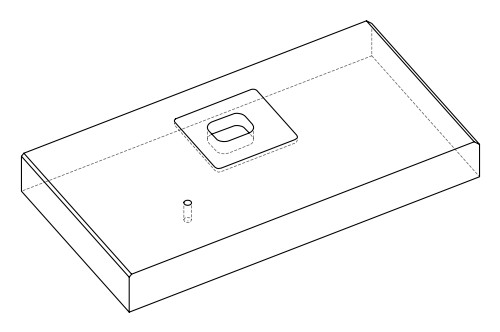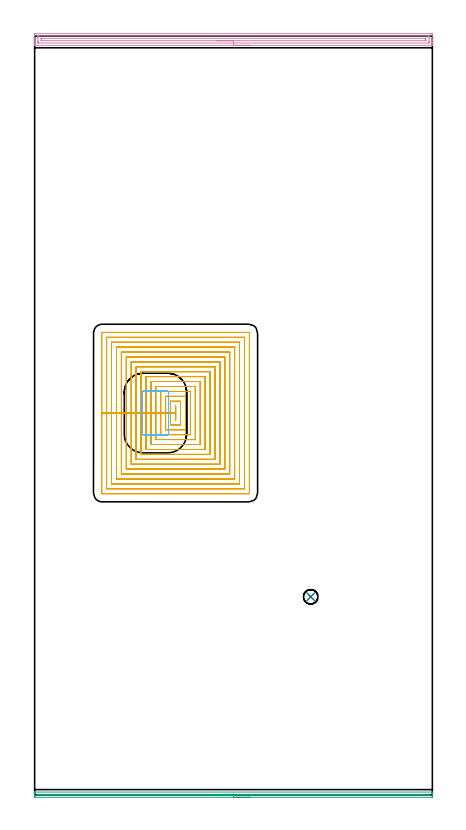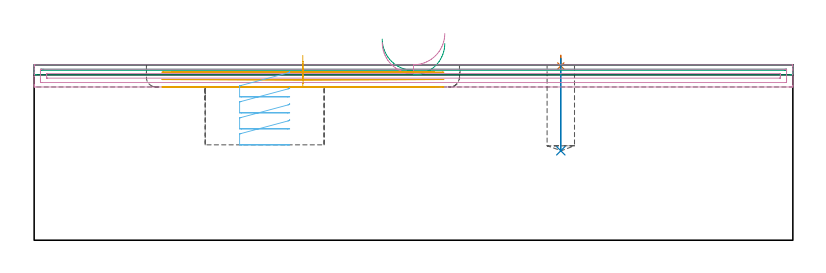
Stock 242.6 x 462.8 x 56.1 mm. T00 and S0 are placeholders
(PLAN: 6 operations, 4 tool changes, 30.8 min)
(1 SPOT_DRILL | STEP1POCKET | NXT0321_9005460120000 | 0.03 min | 0 mm3)
(2 DRILL_BLIND_HOLE_INTO_CENTER | STEP1POCKET | NXT0301_059 | 0.12 min | 1594 mm3)
(3 AREA_MILL | FG_CHAMFER_SURFACE | UGT0205_001 | 4.02 min | 1243 mm3)
(4 AREA_MILL_1 | FG_CHAMFER_SURFACE_1 | UGT0205_001 | 6.01 min | 6115 mm3)
(5 MILL_RECTANGULAR_POCKET | POCKET_RECTANGULAR_STRAIGHT | UGT0201_089 | Follow Part, ap 2.5, ae 75% | 19.44 min | 76011 mm3)
(6 MILL_RECTANGULAR_POCKET_1 | POCKET_RECTANGULAR_STRAIGHT_1 | UGT0201_105 | Follow Part, ap 5.5, ae 75% | 1.19 min | 32049 mm3)
(TOOL NXT0321_9005460120000 | NC Spot Drill, 142deg, 12mm, Carbide, Uncoated | D12 PA142 FL30 Z2)
(TOOL NXT0301_059 | Carbide Drill 8.8mm [860.1-0880-026A1-MM 2214] | D8.8 PA140 FL47 Z2)
(TOOL UGT0205_001 | Chamfer Mill 20 x 3 x 45 deg. | D20 FL50 Z2)
(TOOL UGT0201_089 | End mill 10 mm | D10 R3 FL22 Z4)
(TOOL UGT0201_105 | End Mill 22 mm | D22 FL25 Z2)
(OP 1 SPOT_DRILL)
G17 G21 G94 G90
T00 M6
G54
G17 G0 G90 X168.4 Y120.8 S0 M3
G43 Z66.1 H0
G94 G81 G98 Z55.721 F250. R59.1
G80
M5
M2
(OP 2 DRILL_BLIND_HOLE_INTO_CENTER)
G17 G21 G94 G90
T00 M6
G54
G17 G0 G90 X168.4 Y120.8 S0 M3
G43 Z66.1 H1
G94 G81 G98 Z28.6 F250. R58.1
G80
M5
M2
(OP 3 AREA_MILL)
G17 G21 G94 G90
T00 M6
G54
G17 G0 G90 X131.3 Y-1.5 S1061 M3
G43 Z66.1 H0
Z62.9
G94 G1 X131.262 Z62.028 F250.
X131.148 Z61.164
X130.959 Z60.312
X130.697 Z59.48
X130.363 Z58.674
X129.96 Z57.9
X129.492 Z57.164
X128.96 Z56.472
X128.371 Z55.829
X127.728 Z55.24
X127.036 Z54.708
X126.3 Z54.24
X125.526 Z53.837
X124.72 Z53.503
X123.888 Z53.241
X123.036 Z53.052
X122.172 Z52.938
X121.3 Z52.9
X0.626
X0.325 Y-1.498
X0.01 Y-1.493 Z52.902
X0. Y-1.205 Z53.189
Y-0.683 Z53.714
Y-0.335 Z54.061
Y0.187 Z54.583
Y0.535 Z54.93
Y1.231 Z55.63
Y1.465 Z55.864
X0.002 Y1.584 Z55.976
X0.01 Y1.697 Z56.088
X0.179 Y1.7 Z56.1
X242.421
X242.59 Y1.697 Z56.088
X242.598 Y1.584 Z55.976
X242.6 Y1.465 Z55.864
Y1.23 Z55.63
Y0.535 Z54.93
Y-0.683 Z53.714
X242.596 Y-1.205 Z53.189
X242.59 Y-1.493 Z52.902
X242.275 Y-1.498 Z52.9
X241.974 Y-1.5
X121.3
Y-0.086 Z54.314
X2.413 Y-0.085 Z54.315
X2.155 Y-0.084 Z54.316
X2.053 Y-0.081 Z54.319
X2.01 Y-0.079 Z54.321
X2.008 Y-0.055 Z54.345
X2.007 Y0.06 Z54.46
X2.027 Y0.279 Z54.679
X2.26 Y0.283 Z54.683
X2.413 Y0.284 Z54.684
X2.67 Y0.285 Z54.685
X3.051 Y0.286 Z54.686
X240.187 Y0.285 Z54.685
X240.445 Y0.284 Z54.684
X240.547 Y0.281 Z54.681
X240.59 Y0.278 Z54.678
X240.592 Y0.254 Z54.654
X240.598 Y0.134 Z54.534
X240.596 Y-0.011 Z54.389
X240.593 Y-0.06 Z54.34
X240.591 Y-0.076 Z54.324
X240.567 Y-0.079 Z54.321
X240.187 Y-0.083 Z54.317
X239.93 Y-0.085 Z54.315
X121.3 Y-0.086 Z54.314
X120.428 Z54.352
X119.564 Z54.466
X118.712 Z54.655
X117.88 Z54.917
X117.074 Z55.251
X116.3 Z55.654
X115.564 Z56.123
X114.872 Z56.654
X114.229 Z57.243
X113.64 Z57.886
X113.108 Z58.578
X112.64 Z59.314
X112.237 Z60.088
X111.903 Z60.894
X111.641 Z61.726
X111.452 Z62.578
X111.338 Z63.443
X111.3 Z64.314
G0 Z66.1
M5
M2
(OP 4 AREA_MILL_1)
G17 G21 G94 G90
T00 M6
G54
G17 G0 G90 X131.3 Y457.2 S1061 M3
G43 Z66.1 H0
G94 G1 X131.262 Z65.228 F250.
X131.148 Z64.363
X130.959 Z63.512
X130.697 Z62.68
X130.363 Z61.874
X129.96 Z61.1
X129.492 Z60.364
X128.96 Z59.672
X128.371 Z59.029
X127.728 Z58.439
X127.036 Z57.908
X126.3 Z57.44
X125.526 Z57.037
X124.72 Z56.703
X123.888 Z56.441
X123.036 Z56.252
X122.172 Z56.138
X121.3 Z56.1
X0.178
X0.008 Y457.203 Z56.088
X0.007 Y457.208 Z56.083
X0. Y457.569 Z55.731
Y457.839 Z55.46
Y458.544 Z54.75
Y459.779 Z53.518
Y460.309 Z52.986
Y460.926 Z52.369
Y463.573 Z49.724
X0.003 Y463.838 Z49.459
X0.01 Y464.292 Z49.006
X0.162 Y464.295 Z49.003
X0.625 Y464.3 Z49.
X241.506
X241.975 Y464.299 Z49.001
X242.438 Y464.295 Z49.003
X242.59 Y464.291 Z49.006
X242.6 Y463.838 Z49.459
Y460.309 Z52.986
Y458.897 Z54.399
Y458.544 Z54.75
Y457.839 Z55.46
Y457.569 Z55.73
X242.593 Y457.208 Z56.083
X242.592 Y457.203 Z56.088
X242.423 Y457.2 Z56.1
X121.3
Y458.614 Z54.686
X2.413 Y458.615 Z54.685
X2.342
X2.035 Y458.621 Z54.679
X2.01 Y458.721 Z54.579
X2.003 Y458.95 Z54.35
X2.001 Y459.427 Z53.873
X2. Y459.834 Z53.466
Y461.599 Z51.701
X2.001 Y462.073 Z51.227
X2.003 Y462.478 Z50.822
X2.012 Y462.879 Z50.421
X2.413 Y462.885 Z50.415
X2.484
X240.187
X240.259
X240.565 Y462.879 Z50.421
X240.59 Y462.779 Z50.521
X240.597 Y462.55 Z50.75
X240.599 Y462.073 Z51.227
X240.6 Y461.666 Z51.634
Y459.901 Z53.399
X240.599 Y459.427 Z53.873
X240.597 Y459.022 Z54.278
X240.588 Y458.621 Z54.679
X240.187 Y458.615 Z54.685
X240.116
X121.3 Y458.614 Z54.686
Y460.029 Z53.271
X4.201
X4.106 Y460.03 Z53.27
X4.032 Y460.033 Z53.267
X4.015 Y460.035 Z53.265
X4.01 Y460.055 Z53.245
X4.006 Y460.111 Z53.189
X4.001 Y460.309 Z52.991
X4. Y460.507 Z52.793
X4.001 Y461.191 Z52.109
X4.003 Y461.387 Z51.913
X4.01 Y461.454 Z51.846
X4.014 Y461.466 Z51.834
X4.025 Y461.467 Z51.833
X4.059 Y461.47 Z51.83
X4.201 Y461.471 Z51.829
X238.399
X238.494 Y461.47 Z51.83
X238.568 Y461.467 Z51.833
X238.585 Y461.465 Z51.835
X238.59 Y461.445 Z51.855
X238.594 Y461.389 Z51.911
X238.599 Y461.191 Z52.109
X238.6 Y460.993 Z52.307
X238.599 Y460.309 Z52.991
X238.597 Y460.113 Z53.187
X238.59 Y460.046 Z53.254
X238.586 Y460.035 Z53.265
X238.575 Y460.033 Z53.267
X238.541 Y460.03 Z53.27
X238.399 Y460.029 Z53.271
X121.3
X120.428 Z53.31
X119.564 Z53.423
X118.712 Z53.612
X117.88 Z53.875
X117.074 Z54.208
X116.3 Z54.611
X115.564 Z55.08
X114.872 Z55.611
X114.229 Z56.2
X113.64 Z56.844
X113.108 Z57.536
X112.64 Z58.271
X112.237 Z59.045
X111.903 Z59.851
X111.641 Z60.683
X111.452 Z61.535
X111.338 Z62.4
X111.3 Z63.271
G0 Z66.1
M5
M2
(OP 5 MILL_RECTANGULAR_POCKET)
G17 G21 G94 G90
T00 M6
G54
G17 G0 G90 X85.9 Y235.929 S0 M3
G43 Z66.1 H0
Z59.1
G94 G1 Y228.7 Z57.163 F250.
X86. Z57.136
Y237.1 Z54.885
X85.9 Z54.859
Y232.9 Z53.733
Y228.7 F500.
X86.
Y237.1
X85.9
Y232.9
X82.9
Y225.7
X89.
Y240.1
X82.9
Y232.9
X79.9
Y222.7
X92.
Y243.1
X79.9
Y232.9
X76.9
Y219.7
X95.
Y246.1
X76.9
Y232.9
X73.9
Y216.7
X98.
Y249.1
X73.9
Y232.9
X70.9
Y213.7
X101.
Y252.1
X70.9
Y232.9
X67.9
Y210.7
X104.
Y255.1
X67.9
Y232.9
X64.9
Y207.7
X107.
Y258.1
X64.9
Y232.9
X61.9
Y204.7
X110.
Y261.1
X61.9
Y232.9
X58.9
Y201.7
X113.
Y264.1
X58.9
Y232.9
X55.9
Y198.7
X116.
Y267.1
X55.9
Y232.9
X52.9
Y195.7
X119.
Y270.1
X52.9
Y232.9
X49.9
Y192.7
X122.
Y273.1
X49.9
Y232.9
X46.9
Y189.7
X125.
Y276.1
X46.9
Y232.9
X43.9
Y186.7
X128.
Y279.1
X43.9
Y232.9
X40.9
Y184.1
G3 X41.3 Y183.7 R0.4
G1 X130.6
G3 X131. Y184.1 R0.4
G1 Y281.7
G3 X130.6 Y282.1 R0.4
G1 X41.3
G3 X40.9 Y281.7 R0.4
G1 Y232.9
Y231.9
G0 X85.9 Y235.929 Z56.733
G1 Y228.7 Z54.796 F250.
X86. Z54.77
Y237.1 Z52.519
X85.9 Z52.492
Y232.9 Z51.367
Y228.7 F500.
X86.
Y237.1
X85.9
Y232.9
X82.9
Y225.7
X89.
Y240.1
X82.9
Y232.9
X79.9
Y222.7
X92.
Y243.1
X79.9
Y232.9
X76.9
Y219.7
X95.
Y246.1
X76.9
Y232.9
X73.9
Y216.7
X98.
Y249.1
X73.9
Y232.9
X70.9
Y213.7
X101.
Y252.1
X70.9
Y232.9
X67.9
Y210.7
X104.
Y255.1
X67.9
Y232.9
X64.9
Y207.7
X107.
Y258.1
X64.9
Y232.9
X61.9
Y204.7
X110.
Y261.1
X61.9
Y232.9
X58.9
Y201.7
X113.
Y264.1
X58.9
Y232.9
X55.9
Y198.7
X116.
Y267.1
X55.9
Y232.9
X52.9
Y195.7
X119.
Y270.1
X52.9
Y232.9
X49.9
Y192.7
X122.
Y273.1
X49.9
Y232.9
X46.9
Y189.7
X125.
Y276.1
X46.9
Y232.9
X43.9
Y186.7
X128.
Y279.1
X43.9
Y232.9
X40.9
Y184.1
G3 X41.3 Y183.7 R0.4
G1 X130.6
G3 X131. Y184.1 R0.4
G1 Y281.7
G3 X130.6 Y282.1 R0.4
G1 X41.3
G3 X40.9 Y281.7 R0.4
G1 Y232.9
Y231.9
G0 X85.9 Y235.929 Z54.367
G1 Y228.7 Z52.43 F250.
X86. Z52.403
Y237.1 Z50.152
X85.9 Z50.125
Y232.9 Z49.
Y228.7 F500.
X86.
Y237.1
X85.9
Y232.9
X82.9
Y225.7
X89.
Y240.1
X82.9
Y232.9
X79.9
Y222.7
X92.
Y243.1
X79.9
Y232.9
X76.9
Y219.7
X95.
Y246.1
X76.9
Y232.9
X73.9
Y216.7
X98.
Y249.1
X73.9
Y232.9
X70.9
Y213.7
X101.
Y252.1
X70.9
Y232.9
X67.9
Y210.7
X104.
Y255.1
X67.9
Y232.9
X64.9
Y207.7
X107.
Y258.1
X64.9
Y232.9
X61.9
Y204.7
X110.
Y261.1
X61.9
Y232.9
X58.9
Y201.7
X113.
Y264.1
X58.9
Y232.9
X55.9
Y198.7
X116.
Y267.1
X55.9
Y232.9
X52.9
Y195.7
X119.
Y270.1
X52.9
Y232.9
X49.9
Y192.7
X122.
Y273.1
X49.9
Y232.9
X46.9
Y189.7
X125.
Y276.1
X46.9
Y232.9
X43.9
Y186.7
X128.
Y279.1
X43.9
Y232.9
X40.9
Y184.1
G3 X41.3 Y183.7 R0.4
G1 X130.6
G3 X131. Y184.1 R0.4
G1 Y281.7
G3 X130.6 Y282.1 R0.4
G1 X41.3
G3 X40.9 Y281.7 R0.4
G1 Y232.9
Y231.9
G0 Z66.1
M5
M2
(OP 6 MILL_RECTANGULAR_POCKET_1)
G17 G21 G94 G90
T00 M6
G54
G17 G0 G90 X81.7 Y244.688 S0 M3
G43 Z66.1 H0
Z53.98
G94 G1 Y245.6 Z53.736 F250.
Y245.678 Z53.715
X81.643 Y245.867 Z53.662
X81.528 Y246.028 Z53.609
X81.367 Y246.143 Z53.556
X81.178 Y246.2 Z53.503
X66.222 Z49.496
X66.033 Y246.143 Z49.443
X65.872 Y246.028 Z49.39
X65.757 Y245.867 Z49.337
X65.7 Y245.678 Z49.284
Y245.6 Z49.263
Y232.9 Z45.86
Y220.2 F500.
G3 X66.3 Y219.6 R0.6
G1 X81.1
G3 X81.7 Y220.2 R0.6
G1 Y245.6
G3 X81.1 Y246.2 R0.6
G1 X66.3
G3 X65.7 Y245.6 R0.6
G1 Y232.9
Y231.9
G0 X81.7 Y244.688 Z48.86
G1 Y245.6 Z48.616 F250.
Y245.678 Z48.595
X81.643 Y245.867 Z48.542
X81.528 Y246.028 Z48.489
X81.367 Y246.143 Z48.436
X81.178 Y246.2 Z48.383
X66.222 Z44.376
X66.033 Y246.143 Z44.323
X65.872 Y246.028 Z44.27
X65.757 Y245.867 Z44.217
X65.7 Y245.678 Z44.164
Y245.6 Z44.143
Y232.9 Z40.74
Y220.2 F500.
G3 X66.3 Y219.6 R0.6
G1 X81.1
G3 X81.7 Y220.2 R0.6
G1 Y245.6
G3 X81.1 Y246.2 R0.6
G1 X66.3
G3 X65.7 Y245.6 R0.6
G1 Y232.9
Y231.9
G0 X81.7 Y244.688 Z43.74
G1 Y245.6 Z43.496 F250.
Y245.678 Z43.475
X81.643 Y245.867 Z43.422
X81.528 Y246.028 Z43.369
X81.367 Y246.143 Z43.316
X81.178 Y246.2 Z43.263
X66.222 Z39.256
X66.033 Y246.143 Z39.203
X65.872 Y246.028 Z39.15
X65.757 Y245.867 Z39.097
X65.7 Y245.678 Z39.044
Y245.6 Z39.023
Y232.9 Z35.62
Y220.2 F500.
G3 X66.3 Y219.6 R0.6
G1 X81.1
G3 X81.7 Y220.2 R0.6
G1 Y245.6
G3 X81.1 Y246.2 R0.6
G1 X66.3
G3 X65.7 Y245.6 R0.6
G1 Y232.9
Y231.9
G0 X81.7 Y244.688 Z38.62
G1 Y245.6 Z38.376 F250.
Y245.678 Z38.355
X81.643 Y245.867 Z38.302
X81.528 Y246.028 Z38.249
X81.367 Y246.143 Z38.196
X81.178 Y246.2 Z38.143
X66.222 Z34.136
X66.033 Y246.143 Z34.083
X65.872 Y246.028 Z34.03
X65.757 Y245.867 Z33.977
X65.7 Y245.678 Z33.924
Y245.6 Z33.903
Y232.9 Z30.5
Y220.2 F500.
G3 X66.3 Y219.6 R0.6
G1 X81.1
G3 X81.7 Y220.2 R0.6
G1 Y245.6
G3 X81.1 Y246.2 R0.6
G1 X66.3
G3 X65.7 Y245.6 R0.6
G1 Y232.9
Y231.9
G0 Z66.1
M5
M2
